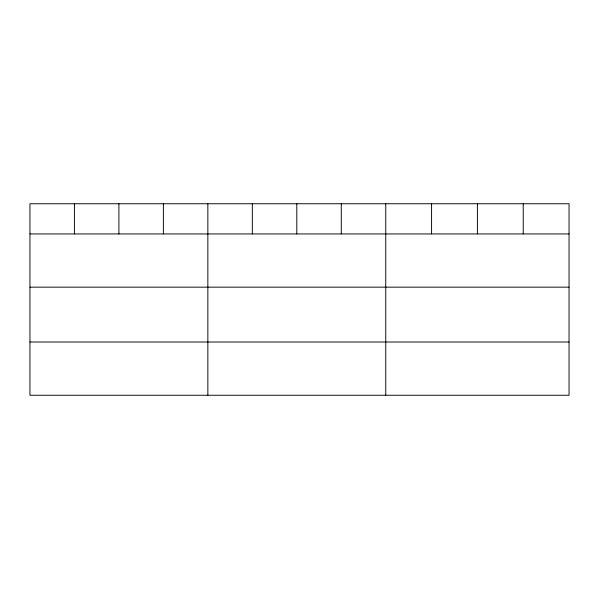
<?xml version="1.0" encoding="UTF-8"?>
<svg xmlns="http://www.w3.org/2000/svg" width="599" height="599" viewBox="0 0 599 599"><rect width="100%" height="100%" fill="white"/><g stroke="black" fill="none" stroke-linecap="round" stroke-linejoin="round"><path stroke-width="0.9" d="M569.05 287.168L569.05 203.75L29.95 203.75L29.95 395.25L569.05 395.25L569.05 287.168L29.95 287.168M29.95 233.939L569.05 233.939M29.95 342.014L569.05 342.014M523.226 203.75L523.226 233.939M477.403 203.75L477.403 233.939M431.579 203.75L431.579 233.939M385.756 203.75L385.756 395.25M341.28 203.75L341.28 233.939M296.805 203.75L296.805 233.939M252.329 203.75L252.329 233.939M207.853 203.75L207.853 395.25M163.377 203.75L163.377 233.939M118.902 203.75L118.902 233.939M74.426 203.75L74.426 233.939"/></g></svg>
